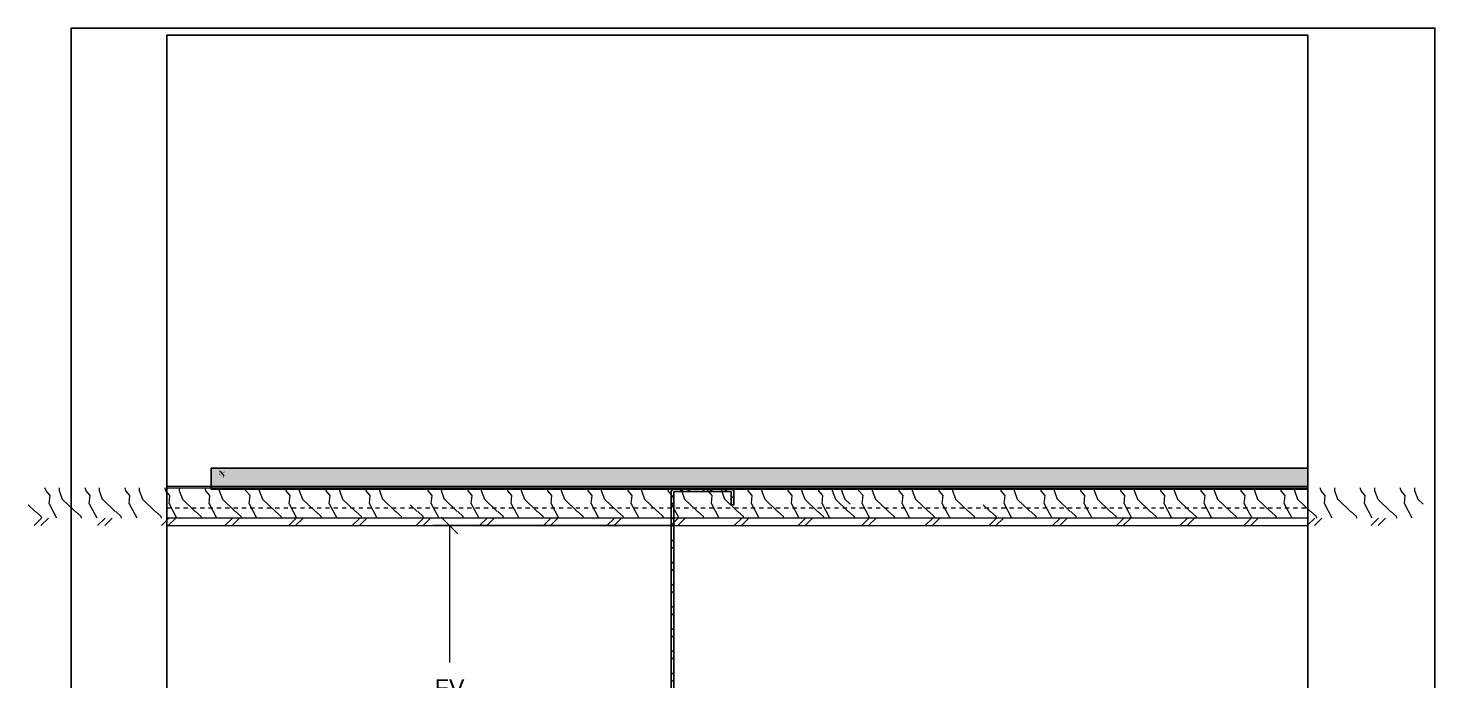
# Model space of a CAD drawing. Header units: inches. Extents: x -301 to 39679, y -468 to 370.
# Drawn here: x -21.08 to 12.64, y -330.13 to -314.5 of the extents above; entities that cross this region are included whole.
import ezdxf
from ezdxf.enums import TextEntityAlignment as Align

# ---------------------------------------------------------------- set-up
doc = ezdxf.new("R2010")
doc.units = ezdxf.units.IN
doc.header["$MEASUREMENT"] = 0
doc.linetypes.add('PDF_IMPORT', pattern=[1, 0.8, -0.2])
doc.layers.get('Defpoints').update_dxf_attribs({"color": 3})
doc.layers.add('NSE-Border', color=156, linetype='Continuous', plot=False)
doc.layers.add('NSE-Construction', color=86, linetype='Continuous', plot=False)
for name, color, linetype, lineweight in [('NSE-By_Others', 252, 'Continuous', 0), ('NSE-Dimensions', 51, 'Continuous', 13), ('NSE-Title', 51, 'Continuous', 9)]:
    doc.layers.add(name, color=color, linetype=linetype, lineweight=lineweight)
doc.layers.add('NSE-Detail Border', color=7, linetype='Continuous')
doc.styles.add('004 - NSSM - Standard', font='arial.ttf', dxfattribs={"height": 0.4})
doc.styles.add('008 - NSSM - Standard', font='arial.ttf', dxfattribs={"height": 0.8})
doc.styles.add('Anno - NSSM - Standard', font='arial.ttf', dxfattribs={"height": 0.1})
doc.dimstyles.new('004 - NSSM - Standard$0', dxfattribs={"dimtxt": 0.4, "dimasz": 0.4, "dimexe": 0.4, "dimexo": 0.4, "dimgap": 0.4, "dimtad": 0, "dimdec": 4, "dimzin": 3, "dimdsep": 46, "dimlunit": 5, "dimtxsty": '004 - NSSM - Standard', "dimblk": 'OBLIQUE', "dimcen": 0.4, "dimclrd": 256, "dimclre": 256, "dimclrt": 256, "dimazin": 0, "dimtfac": 0.7, "dimtdec": 4, "dimtmove": 1, "dimatfit": 2, "dimfxl": 1, "dimtfill": 1, "dimtfillclr": 11, "dimfrac": 1, "dimtolj": 1, "dimtzin": 0, "dimlwd": 0, "dimlwe": 0, "dimarcsym": 0})

# ---------------------------------------------------------------- blocks, each defined once
blk = doc.blocks.new('*U282')
blk.add_wipeout([(7.4103, 1.1293), (7.4103, 0), (0, 0), (0, 11.3125), (8.1719, 11.3125), (8.1719, 0), (7.4103, 0), (7.4103, 11.2706), (0.5733, 11.2706), (0.5733, 1.1293)])
at = {"layer": 'Defpoints', "ltscale": 0.0625}
blk.add_lwpolyline([(0.5733, 1.1293), (7.4103, 1.1293), (7.4103, 11.2706), (0.5733, 11.2706)], close=True, dxfattribs=at)
at = {"layer": 'NSE-Border', "ltscale": 0.0625}
blk.add_lwpolyline([(0, 0), (8.1719, 0), (8.1719, 11.3125), (0, 11.3125)], close=True, dxfattribs=at)
at = {"layer": 'Defpoints', "style": '008 - NSSM - Standard'}
blk.add_attdef('DETAIL_NUMBER', text='', height=0.2179, dxfattribs=at).set_placement((0.625, 0.5668), align=Align.MIDDLE_CENTER)
at = {"layer": 'NSE-Title', "style": '004 - NSSM - Standard'}
for tag, p in [('DETAIL_DESCRIPTION', (1.1292, 0.6197)), ('ARCH_REF', (2.1968, 0.3884))]:
    blk.add_attdef(tag, p, '', height=0.1341, dxfattribs=at)
blk = doc.blocks.new('*U32')
h = blk.add_hatch()
h.set_pattern_fill('ANSI32', color=256)
h.set_pattern_definition([(45, (-0.1277, -0.5417), (-0.265165, 0.265165), []), (45, (0.0491, -0.5417), (-0.265165, 0.265165), [])])
h.paths.add_polyline_path([(0.062, 0.062), (0.062, 1.438), (0.375, 1.438), (0.375, 1.5), (0.062, 1.5, 0.414214), (0, 1.438), (0, 0.062, 0.414214), (0.062, 0), (5.937, 0, 0.414214), (6, 0.062), (6, 1.438, 0.414214), (5.937, 1.5), (5.625, 1.5), (5.625, 1.438), (5.937, 1.438), (5.937, 0.062)])
blk.add_lwpolyline([(0.062, 0), (5.937, 0, 0.414214), (6, 0.062), (6, 1.438, 0.414214), (5.937, 1.5), (5.625, 1.5), (5.625, 1.438), (5.937, 1.438), (5.937, 0.062), (0.062, 0.062), (0.062, 1.438), (0.375, 1.438), (0.375, 1.5), (0.062, 1.5, 0.414214), (0, 1.438), (0, 0.062, 0.414214)], format="xyb", close=True)
blk = doc.blocks.new('*U196')
h = blk.add_hatch()
h.set_pattern_fill('AR-SAND', color=256, scale=0.125)
h.set_pattern_definition([(37.5, (0, 15.32805), (-0.0078742, 0.240853), [0, -0.19, 0, -0.2125, 0, -0.203125]), (7.5, (0, 15.32805), (0.221222, 0.352768), [0, -0.1025, 0, -0.17125, 0, -0.065625]), (327.5, (-0.15375, 15.32805), (0.3892677, 0.0007074), [0, -0.0625, 0, -0.225, 0, -0.29375]), (317.5, (-0.15375, 15.32805), (0.375766, 0.1097094), [0, -0.03125, 0, -0.1475, 0, -0.16875])])
h.paths.add_polyline_path([(0, 0), (0.5, 0), (0.5, 27.328), (0, 27.328)])
blk.add_lwpolyline([(0, 0), (0.5, 0), (0.5, 27.328), (0, 27.328)], close=True)
at = {"layer": 'NSE-Construction', "insert": (0.066, 0.329), "char_height": 0.1, "attachment_point": 1, "style": 'Anno - NSSM - Standard'}
blk.add_mtext_dynamic_manual_height_columns('\\A1;{\\H0.7x;\\S1#2;\\H1.42857x;"}', width=0.38327, gutter_width=0.5, heights=[0], dxfattribs=at)
blk = doc.blocks.new('_Oblique')
at = {"color": 0, "linetype": 'ByBlock', "lineweight": -2}
blk.add_line((-0.5, -0.5), (0.5, 0.5), dxfattribs=at)
blk = doc.blocks.new('*D284')
at = {"layer": 'Defpoints', "color": 0, "transparency": 16777216}
for p in [(-10.98, -326.408), (-5.184, -326.408), (-5.184, -334.168)]:
    blk.add_point(p, dxfattribs=at)
at = {"layer": 'NSE-Dimensions', "color": 51, "lineweight": 0, "transparency": 16777216}
for p, q in [((-5.584, -326.408), (-11.38, -326.408)), ((-10.98, -326.408), (-10.98, -329.688)), ((-10.98, -334.168), (-10.98, -330.888)), ((-5.584, -334.168), (-11.38, -334.168))]:
    blk.add_line(p, q, dxfattribs=at)
at = {"layer": 'NSE-Dimensions', "color": 51, "lineweight": 0, "transparency": 16777216, "xscale": 0.4, "yscale": 0.4, "zscale": 0.4}
for p, rotation in [((-10.98, -326.408), 90), ((-10.98, -334.168), 270)]:
    blk.add_blockref('_Oblique', p, dxfattribs=dict(at, rotation=rotation))
at = {"layer": 'NSE-Dimensions', "transparency": 16777216, "insert": (-10.98, -330.288), "char_height": 0.4, "attachment_point": 5, "style": '004 - NSSM - Standard', "bg_fill": 3, "box_fill_scale": 1.25, "bg_fill_color": 256, "bg_fill_true_color": 13158600, "bg_fill_transparency": 0}
blk.add_mtext('\\A1;FV', dxfattribs=at)

msp = doc.modelspace()

# ---------------------------------------------------------------- linework, layer by layer
at = {"layer": 'NSE-By_Others'}
for points in [[(-20.39094, -326.22904), (-20.57653, -325.88345), (-20.55733, -325.69146), (-20.65333, -325.57626), (-20.67893, -325.50587)], [(-20.25655, -325.78745), (-20.33334, -325.57626)], [(-20.32694, -325.57626), (-20.32694, -325.50587)], [(-20.91572, -326.06904), (-21.08211, -325.90905)], [(-20.94132, -326.40823), (-20.76213, -326.22904)], [(-20.75573, -326.22904), (-20.76853, -326.19064), (-20.90292, -326.07544)], [(-20.77492, -326.40823), (-20.59573, -326.22904)]]:
    msp.add_lwpolyline(points, dxfattribs=at)

# ---------------------------------------------------------------- block references
at = {"layer": 'NSE-Construction', "rotation": 270}
for name, p in [('*U196', (-16.69878, -325.03556)), ('*U32', (-5.66461, -325.53556))]:
    msp.add_blockref(name, p, dxfattribs=at)

# ---------------------------------------------------------------- next in the draw order: block references
at = {"layer": 'NSE-Detail Border', "xscale": 4, "yscale": 4, "zscale": 4}
msp.add_blockref('*U282', (-20.05002, -359.75), dxfattribs=at)

# ---------------------------------------------------------------- next in the draw order: linework, layer by layer
at = {"layer": 'NSE-By_Others'}
for p, q in [((9.5911, -325.47387), (-17.75688, -325.47387)), ((-17.75688, -325.50587), (9.5911, -325.50587)), ((9.5911, -326.22904), (-17.75688, -326.22904)), ((-17.75688, -326.40823), (9.5911, -326.40823))]:
    msp.add_line(p, q, dxfattribs=at)
for points in [[(-19.43098, -326.22904), (-19.61657, -325.88345), (-19.59737, -325.69146), (-19.69337, -325.57626), (-19.71897, -325.50587)], [(-19.29658, -325.78745), (-19.37338, -325.57626), (-19.37338, -325.50587)], [(-18.47102, -326.22904), (-18.66301, -325.88345), (-18.64381, -325.69146), (-18.73981, -325.57626), (-18.75901, -325.50587)], [(-18.33662, -325.78745), (-18.41342, -325.57626), (-18.41342, -325.50587)], [(-17.51746, -326.22904), (-17.70305, -325.88345), (-17.68385, -325.69146), (-17.77985, -325.57626), (-17.79905, -325.50587)], [(-17.37666, -325.78745), (-17.45346, -325.57626), (-17.45346, -325.50587)], [(-16.5575, -326.22904), (-16.74309, -325.88345), (-16.72389, -325.69146), (-16.81989, -325.57626), (-16.83908, -325.50587)], [(-16.4167, -325.78745), (-16.4935, -325.57626), (-16.4935, -325.50587)], [(-15.59754, -326.22904), (-15.78313, -325.88345), (-15.76393, -325.69146), (-15.85992, -325.57626), (-15.87912, -325.50587)], [(-15.45674, -325.78745), (-15.53354, -325.57626), (-15.53354, -325.50587)], [(-14.63757, -326.22904), (-14.82317, -325.88345), (-14.80397, -325.69146), (-14.89996, -325.57626), (-14.91916, -325.50587)], [(-14.49678, -325.78745), (-14.57358, -325.57626), (-14.57358, -325.50587)], [(-13.67761, -326.22904), (-13.86321, -325.88345), (-13.84401, -325.69146), (-13.94, -325.57626), (-13.9656, -325.50587)], [(-13.53682, -325.78745), (-13.61362, -325.57626), (-13.61362, -325.50587)], [(-12.71765, -326.22904), (-12.90325, -325.88345), (-12.88405, -325.69146), (-12.98004, -325.57626), (-13.00564, -325.50587)], [(-12.57686, -325.78745), (-12.65366, -325.57626), (-12.65366, -325.50587)], [(-11.23291, -326.22904), (-11.41851, -325.88345), (-11.39931, -325.69146), (-11.4953, -325.57626), (-11.5209, -325.50587)], [(-11.09852, -325.78745), (-11.17532, -325.57626)], [(-11.16892, -325.57626), (-11.16892, -325.50587)], [(-10.27295, -326.22904), (-10.45854, -325.88345), (-10.43935, -325.69146), (-10.53534, -325.57626), (-10.56094, -325.50587)], [(-10.13856, -325.78745), (-10.21535, -325.57626), (-10.21535, -325.50587)], [(-9.31299, -326.22904), (-9.50498, -325.88345), (-9.48578, -325.69146), (-9.58178, -325.57626), (-9.60098, -325.50587)], [(-9.1786, -325.78745), (-9.25539, -325.57626), (-9.25539, -325.50587)], [(-8.35943, -326.22904), (-8.54502, -325.88345), (-8.52582, -325.69146), (-8.62182, -325.57626), (-8.64102, -325.50587)], [(-8.21864, -325.78745), (-8.29543, -325.57626), (-8.29543, -325.50587)], [(-7.39947, -326.22904), (-7.58506, -325.88345), (-7.56586, -325.69146), (-7.66186, -325.57626), (-7.68106, -325.50587)], [(-7.25867, -325.78745), (-7.33547, -325.57626), (-7.33547, -325.50587)], [(-6.43951, -326.22904), (-6.6251, -325.88345), (-6.6059, -325.69146), (-6.7019, -325.57626), (-6.7211, -325.50587)], [(-6.29871, -325.78745), (-6.37551, -325.57626), (-6.37551, -325.50587)], [(-5.47955, -326.22904), (-5.66514, -325.88345), (-5.64594, -325.69146), (-5.74194, -325.57626), (-5.76114, -325.50587)], [(-5.33875, -325.78745), (-5.41555, -325.57626), (-5.41555, -325.50587)], [(-4.51959, -326.22904), (-4.70518, -325.88345), (-4.68598, -325.69146), (-4.78198, -325.57626), (-4.80757, -325.50587)], [(-4.37879, -325.78745), (-4.45559, -325.57626), (-4.45559, -325.50587)], [(-3.55963, -326.22904), (-3.74522, -325.88345), (-3.72602, -325.69146), (-3.82201, -325.57626), (-3.84761, -325.50587)], [(-3.41883, -325.78745), (-3.49563, -325.57626), (-3.49563, -325.50587)], [(-2.59966, -326.22904), (-2.78526, -325.88345), (-2.76606, -325.69146), (-2.86205, -325.57626), (-2.88765, -325.50587)], [(-2.45887, -325.78745), (-2.53567, -325.57626), (-2.53567, -325.50587)], [(-1.86369, -326.22904), (-2.04929, -325.88345), (-2.03009, -325.69146), (-2.12608, -325.57626), (-2.14528, -325.50587)], [(-1.7229, -325.78745), (-1.7997, -325.57626), (-1.7997, -325.50587)], [(-1.49891, -325.78745), (-1.57571, -325.57626), (-1.57571, -325.50587)], [(-0.90373, -326.22904), (-1.08933, -325.88345), (-1.07013, -325.69146), (-1.16612, -325.57626), (-1.18532, -325.50587)], [(-0.76294, -325.78745), (-0.83974, -325.57626), (-0.83974, -325.50587)], [(0.05623, -326.22904), (-0.12936, -325.88345), (-0.11017, -325.69146), (-0.20616, -325.57626), (-0.23176, -325.50587)], [(0.19702, -325.78745), (0.12022, -325.57626), (0.12022, -325.50587)], [(1.01619, -326.22904), (0.8306, -325.88345), (0.8498, -325.69146), (0.7538, -325.57626), (0.7282, -325.50587)], [(1.15698, -325.78745), (1.08019, -325.57626), (1.08019, -325.50587)], [(2.50093, -326.22904), (2.31534, -325.88345), (2.33453, -325.69146), (2.23854, -325.57626), (2.21294, -325.50587)], [(2.63532, -325.78745), (2.55853, -325.57626)], [(2.56493, -325.57626), (2.56493, -325.50587)], [(3.46089, -326.22904), (3.2753, -325.88345), (3.2945, -325.69146), (3.1985, -325.57626), (3.1729, -325.50587)], [(3.59528, -325.78745), (3.51849, -325.57626), (3.51849, -325.50587)], [(4.42085, -326.22904), (4.22886, -325.88345), (4.24806, -325.69146), (4.15206, -325.57626), (4.13286, -325.50587)], [(4.55524, -325.78745), (4.47845, -325.57626), (4.47845, -325.50587)], [(5.37441, -326.22904), (5.18882, -325.88345), (5.20802, -325.69146), (5.11202, -325.57626), (5.09282, -325.50587)], [(5.51521, -325.78745), (5.43841, -325.57626), (5.43841, -325.50587)], [(6.33437, -326.22904), (6.14878, -325.88345), (6.16798, -325.69146), (6.07198, -325.57626), (6.05278, -325.50587)], [(6.47517, -325.78745), (6.39837, -325.57626), (6.39837, -325.50587)], [(7.29433, -326.22904), (7.10874, -325.88345), (7.12794, -325.69146), (7.03194, -325.57626), (7.01274, -325.50587)], [(7.43513, -325.78745), (7.35833, -325.57626), (7.35833, -325.50587)], [(8.25429, -326.22904), (8.0687, -325.88345), (8.0879, -325.69146), (7.9919, -325.57626), (7.97271, -325.50587)], [(8.39509, -325.78745), (8.31829, -325.57626), (8.31829, -325.50587)], [(9.21425, -326.22904), (9.02866, -325.88345), (9.04786, -325.69146), (8.95187, -325.57626), (8.92627, -325.50587)], [(9.35505, -325.78745), (9.27825, -325.57626), (9.27825, -325.50587)], [(10.17422, -326.22904), (9.98862, -325.88345), (10.00782, -325.69146), (9.91183, -325.57626), (9.88623, -325.50587)], [(10.31501, -325.78745), (10.23821, -325.57626), (10.23821, -325.50587)], [(11.13418, -326.22904), (10.94858, -325.88345), (10.96778, -325.69146), (10.87179, -325.57626), (10.84619, -325.50587)], [(11.27497, -325.78745), (11.19817, -325.57626), (11.19817, -325.50587)], [(12.09414, -326.22904), (11.90855, -325.88345), (11.92774, -325.69146), (11.83175, -325.57626), (11.80615, -325.50587)], [(12.23493, -325.78745), (12.15814, -325.57626), (12.15814, -325.50587)], [(-19.95576, -326.06904), (-20.26295, -325.78105)], [(-18.9958, -326.06904), (-19.30298, -325.78105)], [(-18.03584, -326.06904), (-18.34302, -325.78105)], [(-17.07588, -326.06904), (-17.38306, -325.78105)], [(-16.11591, -326.06904), (-16.4231, -325.78105)], [(-15.15595, -326.06904), (-15.46314, -325.78105)], [(-14.19599, -326.06904), (-14.50318, -325.78105)], [(-13.23603, -326.06904), (-13.54322, -325.78105)], [(-12.27607, -326.06904), (-12.58326, -325.78105)], [(-11.75769, -326.06904), (-11.92408, -325.90905)], [(-10.79773, -326.06904), (-11.10492, -325.78105)], [(-9.83777, -326.06904), (-10.14496, -325.78105)], [(-8.87781, -326.06904), (-9.185, -325.78105)], [(-7.91785, -326.06904), (-8.22504, -325.78105)], [(-6.95789, -326.06904), (-7.26507, -325.78105)], [(-5.99793, -326.06904), (-6.30511, -325.78105)], [(-5.03797, -326.06904), (-5.34515, -325.78105)], [(-4.078, -326.06904), (-4.38519, -325.78105)], [(-3.11804, -326.06904), (-3.42523, -325.78105)], [(-2.15808, -326.06904), (-2.46527, -325.78105)], [(-1.42211, -326.06904), (-1.7293, -325.78105)], [(-1.37936, -325.90019), (-1.50531, -325.78105)], [(-0.46215, -326.06904), (-0.76934, -325.78105)], [(0.49781, -326.06904), (0.19062, -325.78105)], [(1.45777, -326.06904), (1.15058, -325.78105)], [(1.97615, -326.06904), (1.80976, -325.90905)], [(2.93611, -326.06904), (2.62892, -325.78105)], [(3.89607, -326.06904), (3.58888, -325.78105)], [(4.85603, -326.06904), (4.54884, -325.78105)], [(5.81599, -326.06904), (5.50881, -325.78105)], [(6.77595, -326.06904), (6.46877, -325.78105)], [(7.73592, -326.06904), (7.42873, -325.78105)], [(8.69588, -326.06904), (8.38869, -325.78105)], [(9.65584, -326.06904), (9.34865, -325.78105)], [(10.6158, -326.06904), (10.30861, -325.78105)], [(11.57576, -326.06904), (11.26857, -325.78105)], [(12.35448, -325.90019), (12.22853, -325.78105)], [(-19.80216, -326.22904), (-19.80856, -326.19064), (-19.94296, -326.07544)], [(-19.41818, -326.40823), (-19.23899, -326.22904)], [(-19.24539, -326.40823), (-19.06619, -326.22904)], [(-18.8486, -326.19064), (-18.983, -326.07544)], [(-18.8422, -326.22904), (-18.855, -326.19064)], [(-17.88224, -326.22904), (-17.89504, -326.19064), (-18.02944, -326.07544)], [(-17.88864, -326.40823), (-17.70945, -326.22904)], [(-17.72225, -326.40823), (-17.54306, -326.22904)], [(-16.92228, -326.22904), (-16.93508, -326.19064), (-17.06948, -326.07544)], [(-16.3655, -326.40823), (-16.18631, -326.22904)], [(-16.19271, -326.40823), (-16.01352, -326.22904)], [(-15.96232, -326.22904), (-15.97512, -326.19064), (-16.10951, -326.07544)], [(-15.00236, -326.22904), (-15.01516, -326.19064), (-15.14955, -326.07544)], [(-14.83597, -326.40823), (-14.65677, -326.22904)], [(-14.66957, -326.40823), (-14.49038, -326.22904)], [(-14.0424, -326.22904), (-14.0552, -326.19064), (-14.18959, -326.07544)], [(-13.31283, -326.40823), (-13.13364, -326.22904)], [(-13.08244, -326.22904), (-13.09524, -326.19064), (-13.22963, -326.07544)], [(-13.14004, -326.40823), (-12.96084, -326.22904)], [(-12.12248, -326.22904), (-12.13528, -326.19064), (-12.26967, -326.07544)], [(-11.78329, -326.40823), (-11.6041, -326.22904)], [(-11.5977, -326.22904), (-11.6105, -326.19064), (-11.74489, -326.07544)], [(-11.6169, -326.40823), (-11.4377, -326.22904)], [(-10.64414, -326.22904), (-10.65054, -326.19064), (-10.78493, -326.07544)], [(-10.26015, -326.40823), (-10.08096, -326.22904)], [(-10.08736, -326.40823), (-9.90817, -326.22904)], [(-9.69058, -326.19064), (-9.82497, -326.07544)], [(-9.68418, -326.22904), (-9.69698, -326.19064)], [(-8.72422, -326.22904), (-8.73701, -326.19064), (-8.87141, -326.07544)], [(-8.73061, -326.40823), (-8.55142, -326.22904)], [(-8.56422, -326.40823), (-8.38503, -326.22904)], [(-7.76425, -326.22904), (-7.77705, -326.19064), (-7.91145, -326.07544)], [(-7.20748, -326.40823), (-7.02828, -326.22904)], [(-7.03468, -326.40823), (-6.85549, -326.22904)], [(-6.80429, -326.22904), (-6.81709, -326.19064), (-6.95149, -326.07544)], [(-5.84433, -326.22904), (-5.85713, -326.19064), (-5.99153, -326.07544)], [(-5.67794, -326.40823), (-5.49875, -326.22904)], [(-5.51155, -326.40823), (-5.33235, -326.22904)], [(-4.88437, -326.22904), (-4.89717, -326.19064), (-5.03157, -326.07544)], [(-4.1548, -326.40823), (-3.97561, -326.22904)], [(-3.92441, -326.22904), (-3.93721, -326.19064), (-4.0716, -326.07544)], [(-3.98201, -326.40823), (-3.80282, -326.22904)], [(-2.96445, -326.22904), (-2.97725, -326.19064), (-3.11164, -326.07544)], [(-2.62526, -326.40823), (-2.44607, -326.22904)], [(-2.45887, -326.40823), (-2.27968, -326.22904)], [(-2.00449, -326.22904), (-2.01729, -326.19064), (-2.15168, -326.07544)], [(-1.26852, -326.22904), (-1.28132, -326.19064), (-1.41571, -326.07544)], [(-1.10213, -326.40823), (-0.92293, -326.22904)], [(-0.93573, -326.40823), (-0.75654, -326.22904)], [(-0.30856, -326.22904), (-0.32136, -326.19064), (-0.45575, -326.07544)], [(0.42101, -326.40823), (0.60021, -326.22904)], [(0.6514, -326.22904), (0.6386, -326.19064), (0.50421, -326.07544)], [(0.59381, -326.40823), (0.773, -326.22904)], [(1.61136, -326.22904), (1.59856, -326.19064), (1.46417, -326.07544)], [(1.95055, -326.40823), (2.12974, -326.22904)], [(2.13614, -326.22904), (2.12334, -326.19064), (1.98895, -326.07544)], [(2.11694, -326.40823), (2.29614, -326.22904)], [(3.0897, -326.22904), (3.0833, -326.19064), (2.94891, -326.07544)], [(3.47369, -326.40823), (3.65288, -326.22904)], [(3.64648, -326.40823), (3.82567, -326.22904)], [(4.04327, -326.19064), (3.90887, -326.07544)], [(4.04967, -326.22904), (4.03687, -326.19064)], [(5.00963, -326.22904), (4.99683, -326.19064), (4.86243, -326.07544)], [(5.00323, -326.40823), (5.18242, -326.22904)], [(5.16962, -326.40823), (5.34881, -326.22904)], [(5.96959, -326.22904), (5.95679, -326.19064), (5.82239, -326.07544)], [(6.52636, -326.40823), (6.70556, -326.22904)], [(6.69916, -326.40823), (6.87835, -326.22904)], [(6.92955, -326.22904), (6.91675, -326.19064), (6.78235, -326.07544)], [(7.88951, -326.22904), (7.87671, -326.19064), (7.74231, -326.07544)], [(8.0559, -326.40823), (8.23509, -326.22904)], [(8.2223, -326.40823), (8.40149, -326.22904)], [(8.84947, -326.22904), (8.83667, -326.19064), (8.70228, -326.07544)], [(9.57904, -326.40823), (9.75823, -326.22904)], [(9.80943, -326.22904), (9.79663, -326.19064), (9.66224, -326.07544)], [(9.75183, -326.40823), (9.93103, -326.22904)], [(10.76939, -326.22904), (10.75659, -326.19064), (10.6222, -326.07544)], [(11.10858, -326.40823), (11.28777, -326.22904)], [(11.27497, -326.40823), (11.45416, -326.22904)], [(11.72935, -326.22904), (11.71655, -326.19064), (11.58216, -326.07544)]]:
    msp.add_lwpolyline(points, dxfattribs=at)
at = {"layer": 'NSE-By_Others', "linetype": 'PDF_IMPORT', "ltscale": 0.113329}
msp.add_lwpolyline([(-17.75688, -325.98585), (9.5911, -325.98585)], dxfattribs=at)

# ---------------------------------------------------------------- next in the draw order: dimensions: what is measured, and where the dimension line sits
at = {"layer": 'NSE-Dimensions'}
dim = msp.add_linear_dim(base=(-10.97981, -326.40823), p1=(-5.18393, -334.16831), p2=(-5.18393, -326.40823), angle=90, text='FV', dimstyle='004 - NSSM - Standard$0', override={"dimtih": 1, "dimtoh": 1, "dimlunit": 4, "dimpost": '', "dimclrd": 51, "dimclre": 51, "dimadec": 0}, dxfattribs=at)
dim.commit()
dim.dimension.update_dxf_attribs({"geometry": '*D284', "text_midpoint": (-10.97981, -330.28827)})

doc.saveas('drawing.dxf')
